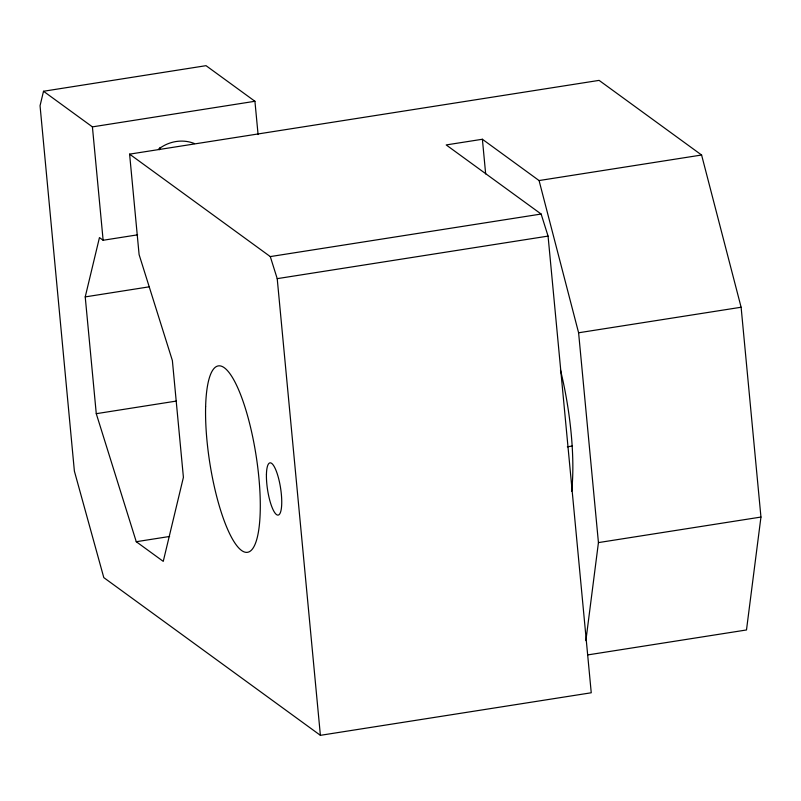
<?xml version="1.0" encoding="UTF-8"?>
<svg xmlns="http://www.w3.org/2000/svg" width="801" height="801" viewBox="0 0 801 801"><rect width="100%" height="100%" fill="white"/><g stroke="black" fill="none" stroke-linecap="round" stroke-linejoin="round"><path stroke-width="1.2" d="M585.881 640.62L598.437 542.597L578.602 332.775L539.073 180.555L482.392 139.254L446.187 144.931L541.136 214.037L548.064 236.095L591.248 692.775L320.39 735.328L103.8 577.611L74.383 471.118L40.05 105.732L43.514 91.264L206.037 65.672L254.928 101.276L258.082 134.548M137.602 234.833L103.129 240.26L99.454 237.587L85.226 296.901L96.27 413.686L136.26 541.716L163.254 561.371L183.409 477.336L172.375 360.55L139.104 254.618L129.602 154.142L599.098 80.38L701.596 155.014L741.115 307.244L760.95 517.056L746.492 629.966L587.664 654.928M43.514 91.264L92.415 126.878L254.928 101.276M85.226 296.901L149.246 286.818M96.27 413.686L176.29 401.081M539.073 180.555L701.596 155.014M129.602 154.142L270.287 256.59L541.136 214.037M270.287 256.59L277.216 278.648L548.064 236.095M578.602 332.775L741.115 307.244M567.348 446.808L572.284 446.027M136.26 541.716L169.612 536.47M598.437 542.597L760.95 517.056M482.392 139.254L485.666 173.907M277.216 278.648L320.39 735.328M92.415 126.878L103.129 240.26M560.45 369.982A113.221 28.125 81.1 0 1 571.614 491.203M160.11 147.414A37.737 35.484 -53.9 0 1 159.339 149.747M158.418 149.266A37.737 35.484 -53.9 0 1 194.533 143.589M266.433 474.312A26.423 6.558 81.1 0 0 277.426 515.043A26.423 6.558 81.1 0 0 278.388 477.626A26.423 6.558 81.1 0 0 266.433 474.312M205.627 406.668A94.348 23.439 81.1 0 0 244.896 552.139A94.348 23.439 81.1 0 0 248.32 418.533A94.348 23.439 81.1 0 0 205.627 406.668"/></g></svg>
